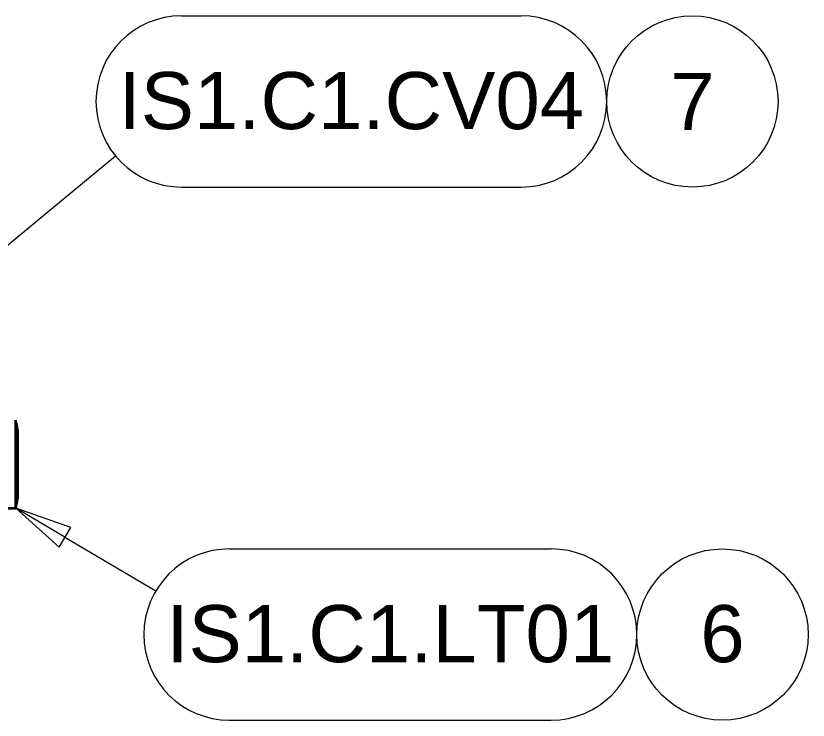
# Model space of a CAD drawing. Header units: millimetres. Extents: x 0 to 42050, y 0 to 29700.
# Drawn here: x 32984 to 34718, y 17892 to 19434 of the extents above; entities that cross this region are included whole.
import ezdxf

# ---------------------------------------------------------------- set-up
doc = ezdxf.new("R2010")
doc.units = ezdxf.units.MM
doc.header["$LTSCALE"] = 50
doc.layers.add('Symbol', color=7, linetype='Continuous', lineweight=18)
doc.layers.add('Visible', color=7, linetype='Continuous', lineweight=35)
doc.styles.add('Note Text', font='arial.ttf')

# ---------------------------------------------------------------- blocks, each defined once
blk = doc.blocks.new('Balloon32')
at = {"layer": 'Symbol'}
for p, q in [((661.838, 365.85), (659.687, 367.124)), ((662.093, 366.281), (659.687, 367.124)), ((659.687, 367.124), (661.584, 365.42)), ((661.584, 365.42), (662.093, 366.281)), ((661.838, 365.85), (665.815, 363.496)), ((669.039, 365.337), (683.12, 365.337)), ((669.039, 357.837), (683.12, 357.837))]:
    blk.add_line(p, q, dxfattribs=at)
at = {"layer": 'Symbol', "flags": 128}
blk.add_lwpolyline([(662.093, 366.281), (659.687, 367.124), (661.584, 365.42), (662.093, 366.281)], dxfattribs=at)
at = {"layer": 'Symbol'}
blk.add_circle((690.62, 361.587), 3.75, dxfattribs=at)
for centre, start, end in [((669.039, 361.587), 90, 270), ((683.12, 361.587), 270, 90)]:
    blk.add_arc(centre, 3.75, start, end, dxfattribs=at)
blk.add_solid([(662.093, 366.281), (659.687, 367.124), (661.584, 365.42), (662.093, 366.281)], dxfattribs=at)
at = {"layer": 'Symbol', "char_height": 2.5, "attachment_point": 5, "style": 'Note Text'}
for s, insert in [('IS1.C1.LT01', (676.079, 361.608)), ('6', (690.62, 361.608))]:
    blk.add_mtext(s, dxfattribs=dict(at, insert=insert))
blk = doc.blocks.new('Balloon33')
at = {"layer": 'Symbol'}
for p, q in [((666.944, 388.683), (681.802, 388.683)), ((654.791, 374.899), (664.054, 382.547)), ((666.944, 381.183), (681.802, 381.183)), ((654.473, 375.284), (652.864, 373.307)), ((655.11, 374.513), (654.473, 375.284)), ((654.791, 374.899), (652.864, 373.307)), ((652.864, 373.307), (655.11, 374.513))]:
    blk.add_line(p, q, dxfattribs=at)
at = {"layer": 'Symbol', "flags": 128}
blk.add_lwpolyline([(654.473, 375.284), (652.864, 373.307), (655.11, 374.513), (654.473, 375.284)], dxfattribs=at)
at = {"layer": 'Symbol'}
blk.add_circle((689.302, 384.933), 3.75, dxfattribs=at)
for centre, start, end in [((666.944, 384.933), 90, 270), ((681.802, 384.933), 270, 90)]:
    blk.add_arc(centre, 3.75, start, end, dxfattribs=at)
blk.add_solid([(654.473, 375.284), (652.864, 373.307), (655.11, 374.513), (654.473, 375.284)], dxfattribs=at)
at = {"layer": 'Symbol', "char_height": 2.5, "attachment_point": 5, "style": 'Note Text'}
for s, insert in [('IS1.C1.CV04', (674.373, 384.954)), ('7', (689.302, 384.933))]:
    blk.add_mtext(s, dxfattribs=dict(at, insert=insert))

msp = doc.modelspace()

# ---------------------------------------------------------------- linework, layer by layer
at = {"layer": 'Visible'}
for p, q in [((32984.36, 18356.2), (32984.36, 18548.56)), ((32988.04, 18527.38), (32988.04, 18377.38)), ((32929.45, 18356.2), (32984.36, 18356.2))]:
    msp.add_line(p, q, dxfattribs=at)
for centre, radius, start, end in [((32493.7, 18452.38), 500, 8.62693, 11.09054), ((31488.46, 18452.38), 1500, 358.64721, 1.35279), ((32493.7, 18452.38), 500, 348.90946, 351.37307)]:
    msp.add_arc(centre, radius, start, end, dxfattribs=at)

# ---------------------------------------------------------------- block references
at = {"layer": 'Symbol', "xscale": 50, "yscale": 50, "zscale": 50}
for name in ['Balloon33', 'Balloon32']:
    msp.add_blockref(name, (0, 0), dxfattribs=at)

doc.saveas('drawing.dxf')
